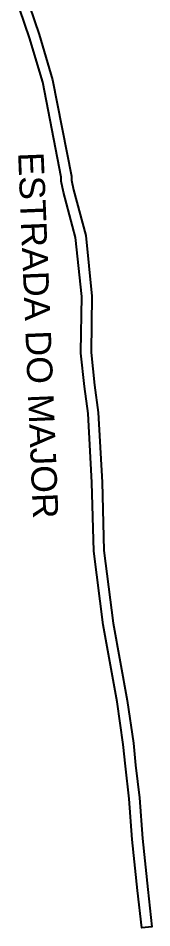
# Model space of a CAD drawing. Header units: millimetres. Extents: x 583 to 26013, y 350 to 21391.
# Drawn here: x 5479.7 to 5532.1, y 12527.9 to 12884 of the extents above; entities that cross this region are included whole.
import ezdxf

# ---------------------------------------------------------------- set-up
doc = ezdxf.new("R2010")
doc.units = ezdxf.units.MM
doc.layers.add('LINE', color=7, linetype='Continuous')
doc.styles.add('EU', font='arial.ttf', dxfattribs={"height": 10})

msp = doc.modelspace()

# ---------------------------------------------------------------- linework, layer by layer
at = {"layer": 'LINE', "color": 0}
msp.add_lwpolyline([(5484.13509, 12888.61149), (5487.9055, 12877.51132), (5493.20558, 12859.82297), (5500.57618, 12822.11179), (5500.56763, 12820.52693), (5501.37615, 12816.80157), (5506.15644, 12798.88873), (5508.57611, 12775.20757), (5508.23544, 12753.34582), (5508.23934, 12753.07431), (5509.62015, 12740.34765), (5511.09795, 12729.56277), (5512.58241, 12702.4241), (5513.30083, 12675.62348), (5516.95594, 12647.15884), (5522.40424, 12616.96992), (5524.86359, 12600.21271), (5525.71529, 12591.6227), (5527.17163, 12578.85172), (5528.34581, 12562.90639), (5530.42662, 12542.94791), (5532.05488, 12528.38714), (5528.07966, 12527.94261), (5526.44974, 12542.51825), (5524.36107, 12562.55204), (5523.18831, 12578.47809), (5521.73771, 12591.19875), (5520.89236, 12599.72469), (5518.45617, 12616.32412), (5513.00146, 12646.54851), (5509.30768, 12675.31437), (5508.58534, 12702.26124), (5507.11283, 12729.18139), (5505.64955, 12739.86031), (5504.24244, 12752.82935), (5504.235, 12753.34828), (5504.57293, 12775.03484), (5502.20955, 12798.16519), (5497.48712, 12815.86118), (5496.56532, 12820.10853), (5496.57409, 12821.73525), (5489.31753, 12858.86297), (5484.09467, 12876.29361), (5480.34235, 12887.34051)], dxfattribs=at)

# ---------------------------------------------------------------- texts
at = {"color": 0, "linetype": 'Continuous', "lineweight": 20, "style": 'EU'}
msp.add_text('ESTRADA DO MAJOR', height=10, rotation=272.3441367, dxfattribs=at).set_placement((5479.65394, 12831.32863))

doc.saveas('drawing.dxf')
